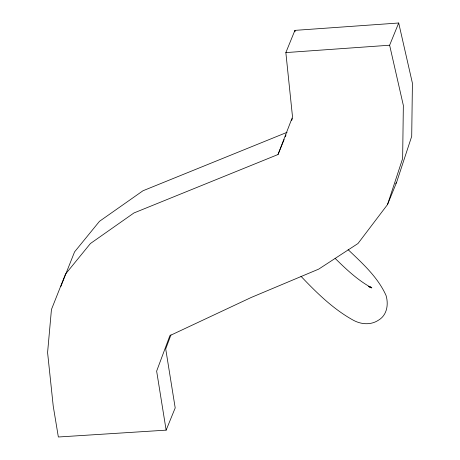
<?xml version="1.0" encoding="UTF-8"?>
<svg xmlns="http://www.w3.org/2000/svg" width="460" height="460" viewBox="0 0 460 460"><rect width="100%" height="100%" fill="white"/><g stroke="black" fill="none" stroke-linecap="round" stroke-linejoin="round"><path stroke-width="0.69" d="M166.135 430.146L156.642 371.122L169.912 335.61L251.2 297.476L318.734 269.106L357.978 243.524L387.521 204.568L402.644 158.533L403.345 105.415L389.631 45.218L398.699 23L294.917 30.371L285.85 52.589L292.525 116.943L278.018 154.525L133.923 212.974L90.413 243.541L65.492 274.114L51.445 309.499L47.587 352.55L53.228 406.105L58.351 437L166.135 430.146L175.202 407.928L165.709 348.904L170.965 334.834M387.521 204.568L396.589 182.35L411.711 136.315L412.413 83.197L398.699 23M291.663 120.439L292.428 118.462M60.777 286.614L74.56 251.896L99.481 221.323L142.991 190.756L287.086 132.307M278.018 154.525L284.148 139.495M285.217 136.879L286.017 134.918M395.732 183.477L396.589 182.35M285.85 52.589L389.631 45.218M369.874 287.126L371.209 287.287L368.541 286.465M368.529 286.534L371.835 287.925C357.926 280.41 346.299 269.37 335.11 258.359M348.105 249.653C362.399 263.304 377.809 277.11 386.043 295.475C388.677 304.25 387.136 315.054 378.655 320.074C370.933 325.289 361.226 324.547 353.286 320.206C333.235 309.137 316.647 292.801 300.99 276.31M294.917 30.371L295.061 31.786"/></g></svg>
